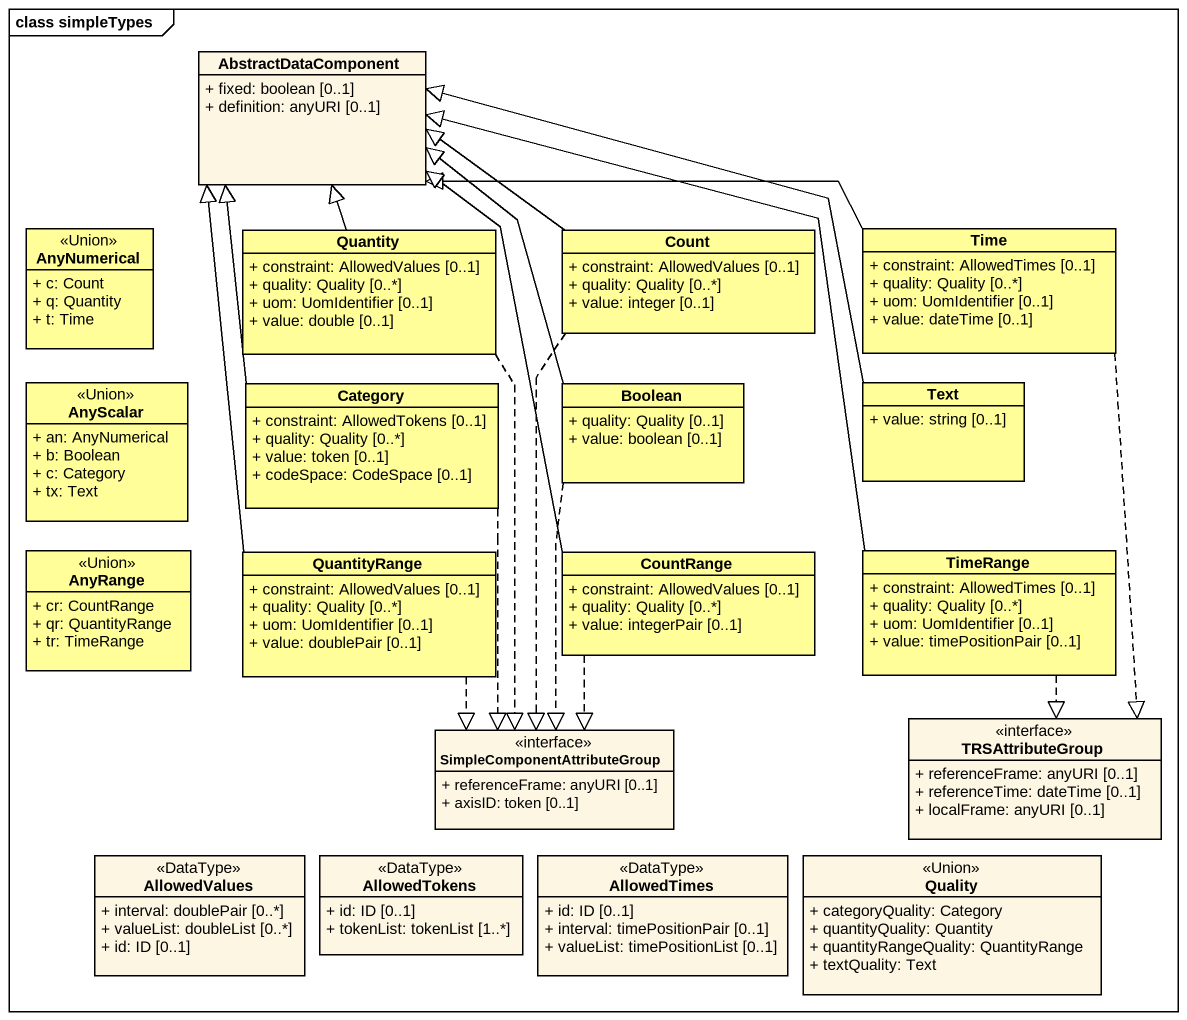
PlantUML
@startuml
mainframe class simpleTypes
hide circle
hide empty members
skinparam classAttributeIconSize 0
class AbstractDataComponent {
  + fixed: boolean [0..1]
  + definition: anyURI [0..1]
}
class AnyNumerical <<Union>> #FFFE99 {
  + c: Count
  + q: Quantity
  + t: Time
}
class Quantity #FFFE99 {
  + constraint: AllowedValues [0..1]
  + quality: Quality [0..*]
  + uom: UomIdentifier [0..1]
  + value: double [0..1]
}
class Count #FFFE99 {
  + constraint: AllowedValues [0..1]
  + quality: Quality [0..*]
  + value: integer [0..1]
}
class Time #FFFE99 {
  + constraint: AllowedTimes [0..1]
  + quality: Quality [0..*]
  + uom: UomIdentifier [0..1]
  + value: dateTime [0..1]
}
class AnyScalar <<Union>> #FFFE99 {
  + an: AnyNumerical
  + b: Boolean
  + c: Category
  + tx: Text
}
class Category #FFFE99 {
  + constraint: AllowedTokens [0..1]
  + quality: Quality [0..*]
  + value: token [0..1]
  + codeSpace: CodeSpace [0..1]
}
class Boolean #FFFE99 {
  + quality: Quality [0..1]
  + value: boolean [0..1]
}
class Text #FFFE99 {
  + value: string [0..1]
}
class AnyRange <<Union>> #FFFE99 {
  + cr: CountRange
  + qr: QuantityRange
  + tr: TimeRange
}
class QuantityRange #FFFE99 {
  + constraint: AllowedValues [0..1]
  + quality: Quality [0..*]
  + uom: UomIdentifier [0..1]
  + value: doublePair [0..1]
}
class CountRange #FFFE99 {
  + constraint: AllowedValues [0..1]
  + quality: Quality [0..*]
  + value: integerPair [0..1]
}
class TimeRange #FFFE99 {
  + constraint: AllowedTimes [0..1]
  + quality: Quality [0..*]
  + uom: UomIdentifier [0..1]
  + value: timePositionPair [0..1]
}
class "SimpleComponentAttributeGroup" as SimpleComponentAttributeGrou <<interface>> {
  + referenceFrame: anyURI [0..1]
  + axisID: token [0..1]
}
class TRSAttributeGroup <<interface>> {
  + referenceFrame: anyURI [0..1]
  + referenceTime: dateTime [0..1]
  + localFrame: anyURI [0..1]
}
class AllowedValues <<DataType>> {
  + interval: doublePair [0..*]
  + valueList: doubleList [0..*]
  + id: ID [0..1]
}
class AllowedTokens <<DataType>> {
  + id: ID [0..1]
  + tokenList: tokenList [1..*]
}
class AllowedTimes <<DataType>> {
  + id: ID [0..1]
  + interval: timePositionPair [0..1]
  + valueList: timePositionList [0..1]
}
class Quality <<Union>> {
  + categoryQuality: Category
  + quantityQuality: Quantity
  + quantityRangeQuality: QuantityRange
  + textQuality: Text
}
Quantity -up-|> AbstractDataComponent
Quantity ..|> SimpleComponentAttributeGrou
Count -left-|> AbstractDataComponent
Count ..|> SimpleComponentAttributeGrou
Time -left-|> AbstractDataComponent
Time ..|> TRSAttributeGroup
Category -up-|> AbstractDataComponent
Category ..|> SimpleComponentAttributeGrou
Boolean -up-|> AbstractDataComponent
Boolean ..|> SimpleComponentAttributeGrou
Text -left-|> AbstractDataComponent
QuantityRange -up-|> AbstractDataComponent
QuantityRange ..|> SimpleComponentAttributeGrou
CountRange -up-|> AbstractDataComponent
CountRange ..|> SimpleComponentAttributeGrou
TimeRange -up-|> AbstractDataComponent
TimeRange ..|> TRSAttributeGroup
@enduml
